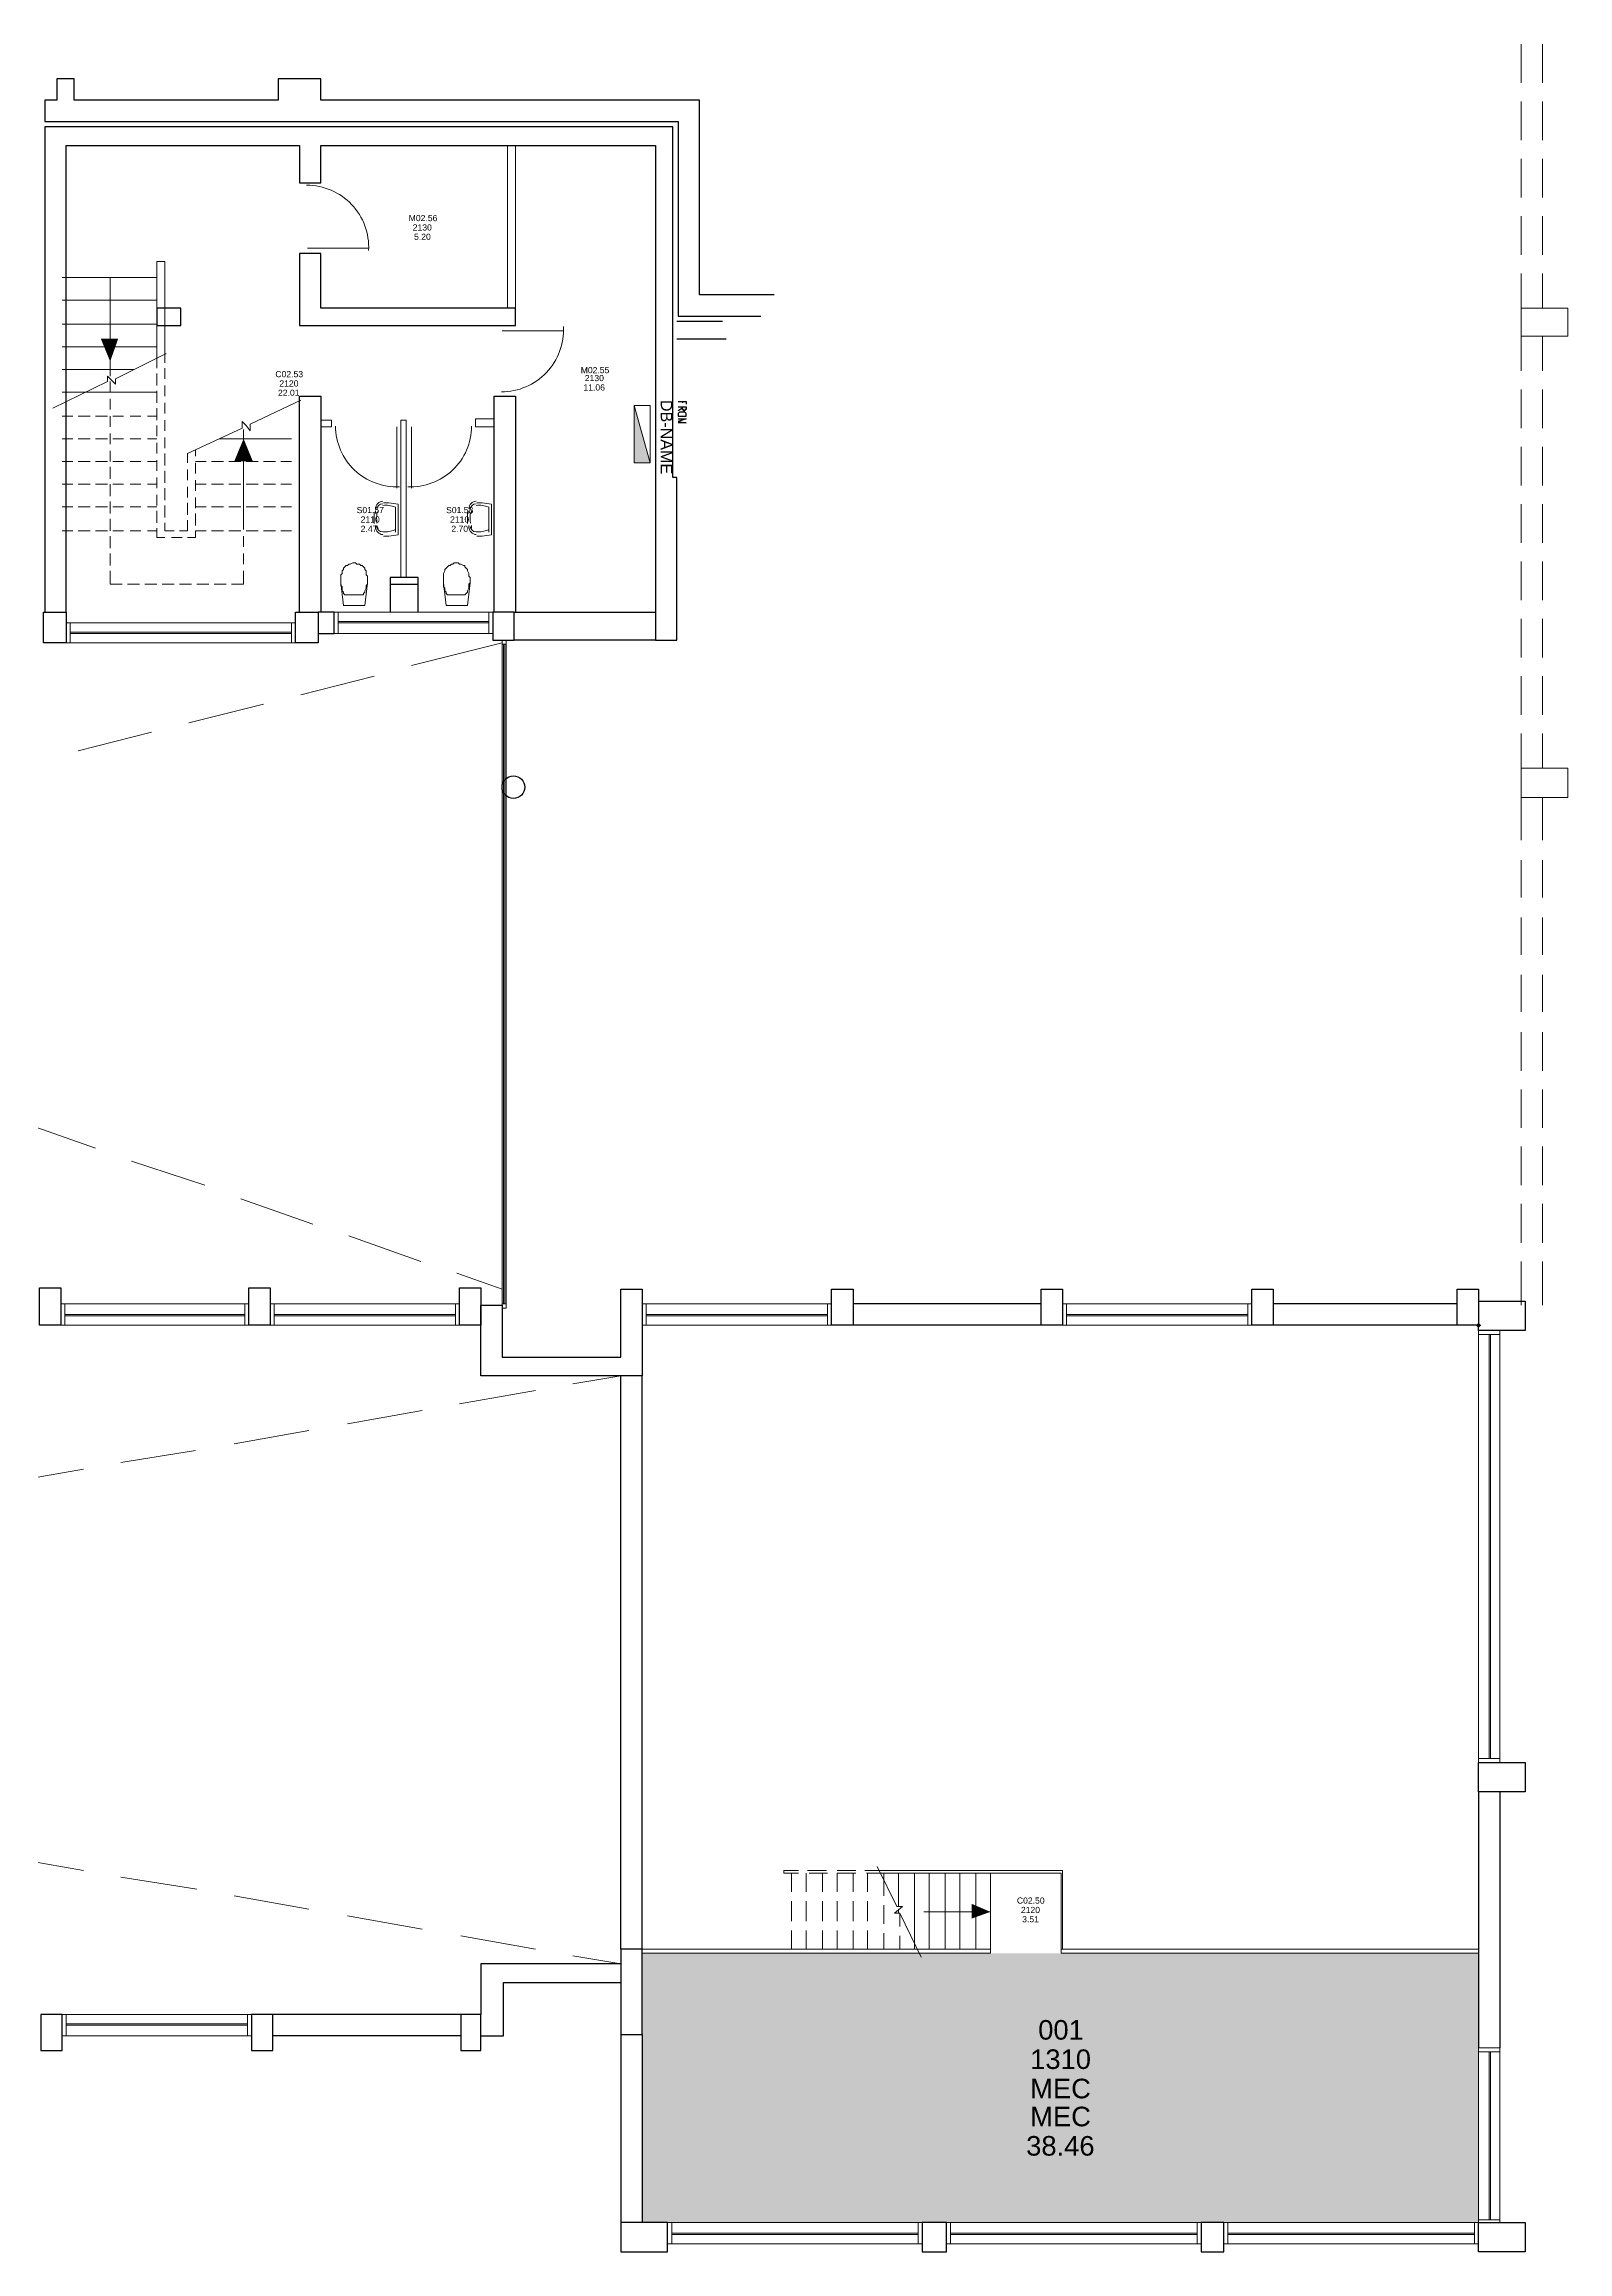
# Model space of a CAD drawing. Header units: millimetres. Extents: x 0 to 90.1, y 0 to 45.4.
# Drawn here: x 69.97 to 90.12, y -0.05 to 29.15 of the extents above; entities that cross this region are included whole.
import ezdxf

# ---------------------------------------------------------------- set-up
doc = ezdxf.new("R2010")
doc.units = ezdxf.units.MM
for name, color, linetype in [('PDF_014402$_ps_POWER', 4, 'Continuous'), ('PDF_014402$_ps_TEXTBOLD$POWER', 2, 'Continuous'), ('PDF_014402$BL', 7, 'Continuous'), ('PDF_014402$BL-ABOVE', 7, 'Continuous'), ('PDF_014402$BL-SAN', 7, 'Continuous'), ('PDF_014402$DR', 7, 'Continuous'), ('PDF_014402$PL-STAIR', 7, 'Continuous'), ('PDF_014402$WA', 7, 'Continuous'), ('PDF_014402$WA-COL', 7, 'Continuous'), ('PDF_014402$WA-EXT', 7, 'Continuous'), ('PDF_014402$WN', 7, 'Continuous'), ('PDF_Text', 7, 'Continuous')]:
    doc.layers.add(name, color=color, linetype=linetype)
doc.layers.add('PDF_014402$HL-TMP', color=7, linetype='Continuous', true_color=0x76efc1)
doc.styles.add('PDF ArialMT', font='arial.ttf')

msp = doc.modelspace()

# ---------------------------------------------------------------- hatches: boundary and pattern name
at = {"layer": 'PDF_014402$WA', "transparency": 33554559}
msp.add_hatch(color=256, dxfattribs=at).paths.add_polyline_path([(88.935, 12.243), (88.917, 12.226), (88.9, 12.208), (88.917, 12.191), (88.935, 12.173), (88.953, 12.191), (88.97, 12.208), (88.953, 12.226)])

# ---------------------------------------------------------------- linework, layer by layer
at = {"layer": 'PDF_014402$_ps_POWER', "lineweight": 0}
msp.add_lwpolyline([(77.774, 23.616), (77.985, 23.616), (77.985, 24.374), (77.774, 24.374)], close=True, dxfattribs=at)
msp.add_lwpolyline([(77.774, 24.374), (77.985, 23.616)], dxfattribs=at)
at = {"layer": 'PDF_014402$_ps_POWER', "transparency": 33554559}
msp.add_solid([(77.985, 23.616), (77.774, 23.616), (77.774, 24.374)], dxfattribs=at)
at = {"layer": 'PDF_014402$_ps_TEXTBOLD$POWER', "lineweight": 25}
for points in [[(78.356, 24.427), (78.461, 24.427), (78.461, 24.392)], [(78.356, 24.357), (78.461, 24.357), (78.461, 24.322), (78.444, 24.322), (78.444, 24.304), (78.426, 24.304), (78.426, 24.322), (78.409, 24.322), (78.409, 24.357)], [(78.409, 24.339), (78.356, 24.304)], [(78.409, 24.427), (78.409, 24.41)], [(78.356, 24.198), (78.461, 24.198), (78.356, 24.163), (78.461, 24.145), (78.356, 24.145)]]:
    msp.add_lwpolyline(points, dxfattribs=at)
msp.add_lwpolyline([(78.461, 24.269), (78.444, 24.286), (78.426, 24.286), (78.391, 24.286), (78.373, 24.286), (78.356, 24.269), (78.356, 24.251), (78.356, 24.233), (78.373, 24.233), (78.391, 24.233), (78.426, 24.233), (78.444, 24.233), (78.461, 24.233), (78.461, 24.251)], close=True, dxfattribs=at)
at = {"layer": 'PDF_014402$BL', "lineweight": 9}
for points in [[(71.461, 24.868), (71.461, 24.992), (71.461, 26.279), (71.567, 26.279), (71.567, 25.044), (71.567, 24.939)], [(71.567, 24.868), (71.567, 24.727)], [(71.461, 24.798), (71.461, 24.639)], [(71.461, 24.568), (71.461, 24.41)], [(71.567, 24.639), (71.567, 24.498)], [(71.461, 24.339), (71.461, 24.18)], [(71.567, 24.41), (71.567, 24.269)], [(70.262, 24.039), (70.262, 24.039)], [(71.461, 24.11), (71.461, 23.969)], [(71.567, 24.18), (71.567, 24.039)], [(71.567, 23.951), (71.567, 23.81)], [(71.461, 23.881), (71.461, 23.74)], [(71.461, 23.652), (71.461, 23.51)], [(71.567, 23.74), (71.567, 23.581)], [(71.867, 23.74), (71.867, 23.616)], [(71.973, 23.793), (71.973, 23.704)], [(71.461, 23.422), (71.461, 23.281)], [(71.567, 23.51), (71.567, 23.352)], [(71.867, 23.528), (71.867, 23.387)], [(71.973, 23.616), (71.973, 23.475)], [(71.973, 23.387), (71.973, 23.246)], [(71.461, 23.193), (71.461, 23.052)], [(71.567, 23.281), (71.567, 23.123)], [(71.867, 23.299), (71.867, 23.158)], [(71.867, 23.087), (71.867, 22.929)], [(71.973, 23.158), (71.973, 23.017)], [(71.461, 22.981), (71.461, 22.823)], [(71.567, 23.052), (71.567, 22.893)], [(71.567, 22.823), (71.567, 22.717), (71.691, 22.717)], [(71.867, 22.858), (71.867, 22.717), (71.761, 22.717)], [(71.973, 22.946), (71.973, 22.788)], [(71.461, 22.752), (71.461, 22.629), (71.567, 22.629)], [(71.655, 22.629), (71.796, 22.629)], [(71.973, 22.717), (71.973, 22.629), (71.867, 22.629)], [(75.905, 21.641), (73.807, 21.641)], [(73.295, 21.5), (70.262, 21.5)], [(73.807, 21.359), (75.905, 21.359)], [(70.262, 21.236), (73.295, 21.236)], [(74.829, 20.936), (76.028, 21.236)], [(76.028, 21.271), (76.028, 12.437)], [(76.081, 12.437), (76.081, 21.271)], [(73.366, 20.548), (74.336, 20.795)], [(71.885, 20.178), (72.872, 20.425)], [(70.421, 19.808), (71.391, 20.055)], [(69.698, 14.888), (70.65, 14.553)], [(71.126, 14.377), (72.096, 14.06)], [(72.572, 13.883), (73.524, 13.548)], [(74, 13.39), (74.953, 13.054)], [(75.429, 12.896), (76.028, 12.684)], [(72.678, 12.49), (70.192, 12.49)], [(75.464, 12.49), (72.96, 12.49)], [(80.383, 12.49), (77.88, 12.49)], [(85.938, 12.49), (83.434, 12.49)], [(70.192, 12.208), (72.678, 12.208)], [(72.96, 12.208), (75.464, 12.208)], [(77.88, 12.208), (80.383, 12.208)], [(83.434, 12.208), (85.938, 12.208)], [(88.935, 12.138), (88.935, 6.425)], [(89.217, 6.425), (89.217, 12.138)], [(76.963, 11.432), (77.597, 11.538)], [(75.464, 11.168), (76.469, 11.344)], [(72.484, 10.639), (73.472, 10.815)], [(73.983, 10.903), (74.97, 11.08)], [(70.985, 10.392), (71.973, 10.551)], [(69.487, 10.128), (70.492, 10.304)], [(69.487, 5.173), (70.492, 4.997)], [(79.943, 4.997), (79.749, 4.997), (79.749, 4.961), (79.943, 4.961)], [(80.066, 4.997), (80.313, 4.997)], [(80.454, 4.997), (80.701, 4.997)], [(80.824, 4.997), (81.018, 4.997), (83.434, 4.997), (83.434, 3.956)], [(70.985, 4.908), (71.99, 4.75)], [(80.084, 4.961), (80.33, 4.961)], [(80.454, 4.961), (80.701, 4.961)], [(80.842, 4.961), (81.036, 4.961), (83.416, 4.961), (83.416, 3.956)], [(81.071, 4.891), (81.071, 4.961)], [(72.484, 4.662), (73.472, 4.485)], [(73.983, 4.397), (74.97, 4.221)], [(75.482, 4.133), (76.469, 3.956)], [(76.963, 3.868), (77.597, 3.762)], [(72.713, 3.092), (70.21, 3.092)], [(70.21, 2.81), (72.713, 2.81)], [(88.935, 2.651), (88.935, 0.342), (85.567, 0.342)], [(89.217, 0.342), (89.217, 2.651)], [(81.582, 0.342), (78.215, 0.342)], [(85.268, 0.342), (81.9, 0.342)], [(78.215, 0.059), (81.582, 0.059)], [(81.9, 0.059), (85.268, 0.059)], [(85.567, 0.059), (88.935, 0.059)]]:
    msp.add_lwpolyline(points, dxfattribs=at)
at = {"layer": 'PDF_014402$BL-ABOVE', "lineweight": 9}
for points in [[(89.499, 29.153), (89.499, 28.641)], [(89.781, 28.641), (89.781, 29.153)], [(89.499, 28.395), (89.499, 27.883)], [(89.781, 27.883), (89.781, 28.395)], [(89.499, 27.636), (89.499, 27.125)], [(89.781, 27.125), (89.781, 27.636)], [(89.499, 26.878), (89.499, 26.367)], [(89.781, 26.367), (89.781, 26.878)], [(89.499, 26.12), (89.499, 25.662)], [(89.781, 25.662), (89.781, 26.12)], [(89.499, 25.291), (89.499, 24.833)], [(89.781, 25.291), (89.781, 24.833)], [(89.499, 24.586), (89.499, 24.075)], [(89.781, 24.586), (89.781, 24.075)], [(89.499, 23.828), (89.499, 23.317)], [(89.781, 23.828), (89.781, 23.317)], [(89.499, 23.07), (89.499, 22.558)], [(89.781, 23.07), (89.781, 22.558)], [(89.499, 22.311), (89.499, 21.8)], [(89.781, 22.311), (89.781, 21.8)], [(89.499, 21.553), (89.499, 21.042)], [(89.781, 21.553), (89.781, 21.042)], [(89.499, 20.795), (89.499, 20.284)], [(89.781, 20.795), (89.781, 20.284)], [(89.499, 20.037), (89.499, 19.578)], [(89.781, 20.037), (89.781, 19.578)], [(89.499, 19.191), (89.499, 18.626)], [(89.781, 19.191), (89.781, 18.626)], [(89.499, 18.362), (89.499, 17.868)], [(89.781, 18.362), (89.781, 17.868)], [(89.499, 17.604), (89.499, 17.11)], [(89.781, 17.604), (89.781, 17.11)], [(89.499, 16.845), (89.499, 16.352)], [(89.781, 16.845), (89.781, 16.352)], [(89.499, 16.087), (89.499, 15.576)], [(89.781, 16.087), (89.781, 15.576)], [(89.499, 15.329), (89.499, 14.818)], [(89.781, 15.329), (89.781, 14.818)], [(89.499, 14.571), (89.499, 14.06)], [(89.781, 14.571), (89.781, 14.06)], [(89.499, 13.813), (89.499, 13.301)], [(89.781, 13.813), (89.781, 13.301)], [(89.499, 13.054), (89.499, 12.473)], [(89.781, 13.054), (89.781, 12.473)]]:
    msp.add_lwpolyline(points, dxfattribs=at)
for points in [[(89.499, 25.662), (90.116, 25.662), (90.116, 25.291), (89.499, 25.291)], [(89.499, 19.578), (90.116, 19.578), (90.116, 19.191), (89.499, 19.191)]]:
    msp.add_lwpolyline(points, close=True, dxfattribs=at)
at = {"layer": 'PDF_014402$BL-SAN', "lineweight": 9}
for points in [[(74.447, 23.073, 0.384808), (74.368, 23.002, -0.384808)], [(75.682, 23.073, 0.384808), (75.603, 23.002, -0.384808)], [(74.371, 22.96, 0.048209), (74.371, 22.816, -0.048209)], [(75.606, 22.96, 0.048209), (75.606, 22.816, -0.048209)]]:
    msp.add_lwpolyline(points, format="xyb", close=True, dxfattribs=at)
for points in [[(74.459, 22.646), (74.529, 22.646), (74.653, 22.664), (74.653, 23.07), (74.529, 23.087), (74.459, 23.087)], [(75.693, 22.646), (75.764, 22.646), (75.887, 22.664), (75.887, 23.07), (75.764, 23.087), (75.693, 23.087)], [(74.353, 22.981), (74.353, 22.946)], [(74.353, 22.788), (74.353, 22.752)], [(74.618, 23.034), (74.618, 22.699)], [(75.587, 22.981), (75.587, 22.946)], [(75.587, 22.788), (75.587, 22.752)], [(75.852, 23.034), (75.852, 22.699)], [(73.93, 22.206), (73.93, 22.223), (73.948, 22.241), (73.965, 22.259), (73.983, 22.259), (74, 22.276), (74.018, 22.276), (74.053, 22.294), (74.071, 22.294), (74.089, 22.294), (74.106, 22.276), (74.142, 22.276), (74.159, 22.259), (74.177, 22.259), (74.194, 22.241), (74.212, 22.223), (74.212, 22.206), (74.23, 22.188), (74.23, 22.153), (74.23, 22.135), (74.247, 22.118), (74.247, 22.1), (74.247, 22.082), (74.247, 22.047), (74.247, 22.029), (74.212, 21.73), (73.93, 21.73), (73.895, 22.029), (73.895, 22.012), (73.895, 21.994), (73.912, 21.976), (73.912, 21.959), (73.912, 21.924), (73.93, 21.906), (73.93, 21.888), (73.948, 21.871), (74.194, 21.871), (74.194, 21.888), (74.212, 21.906), (74.212, 21.924), (74.23, 21.959), (74.23, 21.976), (74.23, 21.994), (74.247, 22.012), (74.247, 22.029)], [(74.071, 22.294), (74.053, 22.294), (74.018, 22.276), (74, 22.276), (73.983, 22.259), (73.965, 22.259), (73.948, 22.241), (73.93, 22.223), (73.93, 22.206), (73.912, 22.188), (73.912, 22.153), (73.895, 22.135), (73.895, 22.118), (73.895, 22.1), (73.895, 22.082), (73.895, 22.047), (73.895, 22.029)], [(75.27, 22.206), (75.288, 22.223), (75.305, 22.241), (75.323, 22.259), (75.341, 22.259), (75.358, 22.276), (75.376, 22.276), (75.393, 22.294), (75.429, 22.294), (75.446, 22.294), (75.464, 22.276), (75.482, 22.276), (75.517, 22.259), (75.535, 22.259), (75.535, 22.241), (75.552, 22.223), (75.57, 22.206), (75.57, 22.188), (75.587, 22.153), (75.587, 22.135), (75.587, 22.118), (75.605, 22.1), (75.605, 22.082), (75.605, 22.047), (75.605, 22.029), (75.57, 21.73), (75.288, 21.73), (75.252, 22.029), (75.252, 22.012), (75.252, 21.994), (75.252, 21.976), (75.27, 21.959), (75.27, 21.924), (75.288, 21.906), (75.288, 21.888), (75.305, 21.871), (75.535, 21.871), (75.552, 21.888), (75.57, 21.906), (75.57, 21.924), (75.587, 21.959), (75.587, 21.976), (75.587, 21.994), (75.587, 22.012), (75.605, 22.029)], [(75.429, 22.294), (75.393, 22.294), (75.376, 22.276), (75.358, 22.276), (75.341, 22.259), (75.323, 22.259), (75.305, 22.241), (75.288, 22.223), (75.27, 22.206), (75.27, 22.188), (75.252, 22.153), (75.252, 22.135), (75.252, 22.118), (75.252, 22.1), (75.252, 22.082), (75.252, 22.047), (75.252, 22.029)]]:
    msp.add_lwpolyline(points, dxfattribs=at)
for points in [[(74.371, 22.946), (74.388, 22.981)], [(74.388, 22.752), (74.371, 22.788)], [(75.623, 22.946), (75.623, 22.981)], [(75.623, 22.752), (75.623, 22.788)]]:
    msp.add_lwpolyline(points, close=True, dxfattribs=at)
for points in [[(74.447, 22.703, -0.384835), (74.368, 22.774, 0.384835), (74.447, 22.703, 0.129183), (74.609, 22.729)], [(75.682, 22.703, -0.384835), (75.603, 22.774, 0.384835), (75.682, 22.703, 0.129183), (75.843, 22.729)]]:
    msp.add_lwpolyline(points, format="xyb", dxfattribs=at)
for centre, radius, start, end in [((75.119, 22.888), 0.786, 174.4665, 185.5335), ((74.483, 22.736), 0.319, 66.5263, 96.1819), ((76.353, 22.888), 0.786, 174.4665, 185.5335), ((75.717, 22.736), 0.319, 66.5263, 96.1819)]:
    msp.add_arc(centre, radius, start, end, dxfattribs=at)
for points in [[(74.447, 23.108), (74.398, 23.108), (74.356, 23.064), (74.351, 23.005)], [(75.682, 23.108), (75.632, 23.108), (75.59, 23.064), (75.585, 23.005)], [(74.351, 22.77), (74.356, 22.712), (74.398, 22.667), (74.447, 22.667)], [(75.585, 22.77), (75.59, 22.712), (75.632, 22.667), (75.682, 22.667)]]:
    msp.add_open_spline(points, degree=3, dxfattribs=at)
at = {"layer": 'PDF_014402$DR', "lineweight": 0}
for points in [[(73.454, 26.455), (74.265, 26.455), (73.454, 26.455)], [(76.028, 25.362), (76.839, 25.362), (76.028, 25.362)], [(74.635, 24.092), (74.635, 23.281), (74.635, 24.092)], [(74.829, 24.092), (74.829, 23.281), (74.829, 24.092)]]:
    msp.add_lwpolyline(points, dxfattribs=at)
for centre, radius, start, end in [((73.442, 26.467), 0.82, 357.0447, 90), ((76.017, 25.374), 0.82, 270, 2.9553), ((74.626, 24.101), 0.802, 179.9997, 272.9548), ((74.82, 24.101), 0.802, 267.0452, 0.0003)]:
    msp.add_arc(centre, radius, start, end, dxfattribs=at)
at = {"layer": 'PDF_014402$HL-TMP', "transparency": 33554559}
for points in [[(88.935, 3.903), (77.88, 3.903), (77.88, 3.903)], [(88.935, 0.342), (77.88, 0.342), (77.88, 3.903)], [(77.88, 3.903), (88.935, 3.903), (88.935, 0.342)], [(88.935, 0.342), (88.935, 0.342), (77.88, 0.342)]]:
    msp.add_solid(points, dxfattribs=at)
at = {"layer": 'PDF_014402$PL-STAIR', "lineweight": 9}
for points in [[(71.461, 26.067), (70.21, 26.067)], [(70.844, 24.762), (70.844, 24.956), (70.844, 26.067)], [(71.461, 25.767), (70.21, 25.767)], [(71.461, 25.45), (70.21, 25.45)], [(71.461, 25.15), (70.21, 25.15)], [(71.585, 25.062), (70.915, 24.727), (70.915, 24.657), (70.862, 24.709), (70.809, 24.762), (70.809, 24.692), (70.086, 24.339)], [(71.162, 24.851), (70.21, 24.851)], [(71.461, 24.551), (70.527, 24.551), (70.21, 24.551)], [(70.844, 24.692), (70.844, 24.551)], [(70.844, 24.463), (70.844, 24.322)], [(73.366, 24.445), (72.696, 24.128), (72.696, 24.039), (72.643, 24.11), (72.59, 24.163), (72.59, 24.075), (71.867, 23.74)], [(70.351, 24.233), (70.21, 24.233)], [(70.58, 24.233), (70.421, 24.233)], [(70.809, 24.233), (70.65, 24.233)], [(70.844, 24.233), (70.844, 24.092)], [(70.844, 24.004), (70.844, 23.863)], [(71.021, 24.233), (70.88, 24.233)], [(71.25, 24.233), (71.109, 24.233)], [(71.461, 24.233), (71.338, 24.233)], [(72.608, 23.863), (72.608, 24.057)], [(70.351, 23.934), (70.21, 23.934)], [(70.58, 23.934), (70.421, 23.934)], [(70.809, 23.934), (70.65, 23.934)], [(70.844, 23.775), (70.844, 23.634)], [(71.021, 23.934), (70.88, 23.934)], [(71.25, 23.934), (71.109, 23.934)], [(71.461, 23.934), (71.338, 23.934)], [(72.29, 23.934), (73.242, 23.934)], [(72.608, 23.934), (72.608, 22.823)], [(72.608, 23.634), (72.608, 23.793)], [(70.351, 23.634), (70.21, 23.634)], [(70.58, 23.634), (70.421, 23.634)], [(70.809, 23.634), (70.65, 23.634)], [(70.844, 23.563), (70.844, 23.405)], [(71.021, 23.634), (70.88, 23.634)], [(71.25, 23.634), (71.109, 23.634)], [(71.461, 23.634), (71.338, 23.634)], [(71.973, 23.634), (72.114, 23.634)], [(72.184, 23.634), (72.343, 23.634)], [(72.414, 23.634), (72.572, 23.634)], [(72.608, 23.405), (72.608, 23.563)], [(72.643, 23.634), (72.801, 23.634)], [(72.872, 23.634), (73.031, 23.634)], [(73.101, 23.634), (73.242, 23.634)], [(70.351, 23.334), (70.21, 23.334)], [(70.58, 23.334), (70.421, 23.334)], [(70.809, 23.334), (70.65, 23.334)], [(70.844, 23.334), (70.844, 23.175)], [(70.844, 23.105), (70.844, 22.946)], [(71.021, 23.334), (70.88, 23.334)], [(71.25, 23.334), (71.109, 23.334)], [(71.461, 23.334), (71.338, 23.334)], [(71.973, 23.334), (72.114, 23.334)], [(72.184, 23.334), (72.343, 23.334)], [(72.414, 23.334), (72.572, 23.334)], [(72.608, 23.175), (72.608, 23.334)], [(72.608, 22.964), (72.608, 23.105)], [(72.643, 23.334), (72.801, 23.334)], [(72.872, 23.334), (73.031, 23.334)], [(73.101, 23.334), (73.242, 23.334)], [(70.351, 23.034), (70.21, 23.034)], [(70.58, 23.034), (70.421, 23.034)], [(70.809, 23.034), (70.65, 23.034)], [(70.844, 22.876), (70.844, 22.717)], [(71.021, 23.034), (70.88, 23.034)], [(71.25, 23.034), (71.109, 23.034)], [(71.461, 23.034), (71.338, 23.034)], [(71.973, 23.034), (72.114, 23.034)], [(72.184, 23.034), (72.343, 23.034)], [(72.414, 23.034), (72.572, 23.034)], [(72.608, 22.735), (72.608, 22.876)], [(72.643, 23.034), (72.801, 23.034)], [(72.872, 23.034), (73.031, 23.034)], [(73.101, 23.034), (73.242, 23.034)], [(70.351, 22.717), (70.21, 22.717)], [(70.58, 22.717), (70.421, 22.717)], [(70.809, 22.717), (70.65, 22.717)], [(70.844, 22.646), (70.844, 22.488)], [(71.021, 22.717), (70.88, 22.717)], [(71.25, 22.717), (71.109, 22.717)], [(71.461, 22.717), (71.338, 22.717)], [(71.973, 22.717), (72.114, 22.717)], [(72.184, 22.717), (72.343, 22.717)], [(72.414, 22.717), (72.572, 22.717)], [(72.608, 22.505), (72.608, 22.646)], [(72.643, 22.717), (72.801, 22.717)], [(72.872, 22.717), (73.031, 22.717)], [(73.101, 22.717), (73.242, 22.717)], [(70.844, 22.417), (70.844, 22.259)], [(72.608, 22.276), (72.608, 22.417)], [(70.844, 22.188), (70.844, 22.012), (71.003, 22.012)], [(71.074, 22.012), (71.232, 22.012)], [(71.303, 22.012), (71.461, 22.012)], [(71.532, 22.012), (71.691, 22.012)], [(71.761, 22.012), (71.92, 22.012)], [(71.99, 22.012), (72.149, 22.012)], [(72.22, 22.012), (72.378, 22.012)], [(72.449, 22.012), (72.608, 22.012), (72.608, 22.188)], [(80.983, 5.049), (81.247, 4.52), (81.318, 4.52), (81.212, 4.432), (81.283, 4.432), (81.565, 3.85)], [(79.854, 4.714), (79.854, 4.961)], [(80.048, 4.714), (80.048, 4.961)], [(80.26, 4.714), (80.26, 4.961)], [(80.454, 4.714), (80.454, 4.961)], [(80.666, 4.714), (80.666, 4.961)], [(80.859, 4.714), (80.859, 4.961)], [(81.071, 4.662), (81.071, 4.891)], [(81.265, 4.52), (81.265, 4.961)], [(81.477, 3.956), (81.477, 4.961)], [(81.671, 3.956), (81.671, 4.961)], [(81.882, 3.956), (81.882, 4.961)], [(82.076, 3.956), (82.076, 4.961)], [(82.288, 3.956), (82.288, 4.961)], [(82.482, 3.956), (82.482, 4.961)], [(79.854, 4.327), (79.854, 4.591)], [(80.048, 4.327), (80.048, 4.591)], [(80.26, 4.327), (80.26, 4.591)], [(80.454, 4.327), (80.454, 4.591)], [(80.666, 4.327), (80.666, 4.591)], [(80.859, 4.327), (80.859, 4.591)], [(81.071, 4.291), (81.071, 4.538)], [(81.265, 4.432), (81.265, 4.485)], [(81.283, 4.432), (81.283, 4.256)], [(82.482, 4.45), (81.6, 4.45)], [(79.854, 3.956), (79.854, 4.203)], [(80.048, 3.956), (80.048, 4.203)], [(80.26, 3.956), (80.26, 4.203)], [(80.454, 3.956), (80.454, 4.203)], [(80.666, 3.956), (80.666, 4.203)], [(80.859, 3.956), (80.859, 4.203)], [(81.071, 3.956), (81.071, 4.168)], [(81.283, 4.133), (81.283, 3.956)]]:
    msp.add_lwpolyline(points, dxfattribs=at)
at = {"layer": 'PDF_014402$PL-STAIR', "transparency": 33554559}
for points in [[(70.721, 25.256), (70.844, 24.956), (70.95, 25.256)], [(72.731, 23.634), (72.608, 23.934), (72.484, 23.634)], [(82.235, 4.362), (82.482, 4.45), (82.235, 4.556)]]:
    msp.add_solid(points, dxfattribs=at)
at = {"layer": 'PDF_014402$WA', "lineweight": 20}
for points in [[(76.099, 25.662), (76.099, 27.813)], [(76.205, 25.662), (76.205, 27.813)], [(73.63, 24.092), (73.771, 24.092), (73.771, 24.18), (73.63, 24.18)], [(74.759, 22.1), (74.759, 24.18), (74.688, 24.18), (74.688, 22.1)], [(75.922, 24.092), (75.676, 24.092), (75.676, 24.198), (75.922, 24.198)], [(77.88, 3.956), (82.482, 3.956), (82.482, 3.903), (77.88, 3.903)], [(88.935, 3.903), (83.416, 3.903), (83.416, 3.956), (88.935, 3.956)], [(88.935, 2.651), (89.217, 2.651)]]:
    msp.add_lwpolyline(points, dxfattribs=at)
at = {"layer": 'PDF_014402$WA-COL', "lineweight": 25}
for points in [[(71.779, 25.432), (71.779, 25.662), (71.461, 25.662), (71.461, 25.432)], [(69.963, 21.641), (70.262, 21.641), (70.262, 21.236), (69.963, 21.236)], [(73.295, 21.641), (73.595, 21.641), (73.595, 21.236), (73.295, 21.236)], [(73.807, 21.359), (73.807, 21.641), (73.595, 21.641), (73.595, 21.359)], [(76.187, 21.271), (76.187, 21.641), (75.905, 21.641), (75.905, 21.271)], [(69.91, 12.702), (70.192, 12.702), (70.192, 12.208), (69.91, 12.208)], [(72.678, 12.702), (72.96, 12.702), (72.96, 12.208), (72.678, 12.208)], [(75.464, 12.702), (75.746, 12.702), (75.746, 12.208), (75.464, 12.208)], [(80.666, 12.208), (80.383, 12.208), (80.383, 12.684), (80.666, 12.684)], [(83.434, 12.208), (83.152, 12.208), (83.152, 12.684), (83.434, 12.684)], [(86.22, 12.208), (85.938, 12.208), (85.938, 12.684), (86.22, 12.684)], [(88.935, 6.425), (89.552, 6.425), (89.552, 6.037), (88.935, 6.037)], [(77.597, 3.956), (77.597, 2.828), (77.88, 2.828), (77.88, 3.956)], [(70.21, 3.092), (69.927, 3.092), (69.927, 2.616), (70.21, 2.616)], [(72.995, 3.092), (72.713, 3.092), (72.713, 2.616), (72.995, 2.616)], [(75.746, 3.092), (75.482, 3.092), (75.482, 2.616), (75.746, 2.616)], [(77.597, 0.342), (77.597, -0.046), (78.215, -0.046), (78.215, 0.342)], [(81.9, 0.342), (81.582, 0.342), (81.582, -0.046), (81.9, -0.046)], [(85.567, 0.342), (85.268, 0.342), (85.268, -0.046), (85.567, -0.046)], [(88.935, 0.342), (89.552, 0.342), (89.552, -0.046), (88.935, -0.046)]]:
    msp.add_lwpolyline(points, close=True, dxfattribs=at)
for points in [[(74.917, 21.641), (74.917, 22.1), (74.547, 22.1), (74.547, 21.641)], [(74.547, 22.012), (74.917, 22.012)], [(88.935, 12.526), (89.552, 12.526), (89.552, 12.138), (88.935, 12.138), (88.935, 12.208), (88.653, 12.208), (88.653, 12.684), (88.935, 12.684), (88.935, 12.208)]]:
    msp.add_lwpolyline(points, dxfattribs=at)
msp.add_circle((76.175, 19.326), 0.15, dxfattribs=at)
msp.add_circle((76.175, 19.326), 0.15, dxfattribs=at)
at = {"layer": 'PDF_014402$WA-EXT', "lineweight": 25}
for points in [[(79.625, 25.838), (78.638, 25.838), (78.638, 28.412), (73.63, 28.412), (73.63, 28.694), (73.066, 28.694), (73.066, 28.412), (70.368, 28.412), (70.368, 28.694), (70.139, 28.694), (70.139, 28.412), (69.98, 28.412), (69.98, 28.13), (78.356, 28.13), (78.356, 25.556), (79.449, 25.556)], [(70.262, 21.641), (70.262, 27.813), (73.348, 27.813), (73.348, 27.319), (73.63, 27.319), (73.63, 27.813), (78.056, 27.813), (78.056, 21.271), (78.338, 21.271), (78.338, 23.422), (78.285, 23.422), (78.285, 28.06), (69.98, 28.06), (69.98, 21.641)], [(78.938, 25.485), (78.338, 25.485)], [(78.338, 25.256), (78.99, 25.256)], [(73.348, 21.641), (73.348, 24.498), (73.63, 24.498), (73.63, 21.641)], [(75.922, 21.641), (75.922, 24.498), (76.205, 24.498), (76.205, 21.641)], [(76.187, 21.641), (78.056, 21.641)], [(78.056, 21.271), (76.187, 21.271)], [(83.152, 12.49), (80.666, 12.49)], [(88.653, 12.49), (86.22, 12.49)], [(83.152, 12.208), (80.666, 12.208)], [(88.653, 12.208), (86.22, 12.208)], [(77.597, 3.956), (77.597, 11.538)], [(77.88, 3.956), (77.88, 11.538)], [(88.935, 6.037), (88.935, 2.651)], [(89.217, 6.037), (89.217, 2.651)], [(77.597, 3.762), (75.746, 3.762), (75.746, 3.092)], [(75.746, 2.81), (76.046, 2.81), (76.046, 3.515), (77.597, 3.515)], [(75.482, 3.092), (72.995, 3.092)], [(75.482, 2.81), (72.995, 2.81)], [(77.597, 2.828), (77.597, 0.342)], [(77.88, 2.828), (77.88, 0.342)]]:
    msp.add_lwpolyline(points, dxfattribs=at)
for points in [[(73.348, 26.385), (73.348, 25.432), (76.205, 25.432), (76.205, 25.662), (73.63, 25.662), (73.63, 26.385)], [(75.746, 11.538), (75.746, 12.473), (76.028, 12.473), (76.028, 11.785), (77.597, 11.785), (77.597, 12.684), (77.88, 12.684), (77.88, 11.538)]]:
    msp.add_lwpolyline(points, close=True, dxfattribs=at)
at = {"layer": 'PDF_014402$WN', "lineweight": 0}
for points in [[(73.807, 21.641), (73.807, 21.359)], [(73.859, 21.641), (73.859, 21.359)], [(75.852, 21.359), (75.852, 21.641)], [(75.905, 21.359), (75.905, 21.641)], [(70.262, 21.5), (70.262, 21.236)], [(70.315, 21.5), (70.315, 21.236)], [(70.315, 21.377), (73.242, 21.377)], [(70.315, 21.359), (73.242, 21.359)], [(73.242, 21.236), (73.242, 21.5)], [(73.295, 21.236), (73.295, 21.5)], [(73.859, 21.518), (75.852, 21.518)], [(73.859, 21.5), (75.852, 21.5)], [(76.081, 21.271), (76.028, 21.271)], [(76.081, 21.218), (76.028, 21.218)], [(76.046, 12.49), (76.046, 21.218)], [(76.063, 12.49), (76.063, 21.218)], [(70.192, 12.49), (70.192, 12.208)], [(70.245, 12.49), (70.245, 12.208)], [(70.245, 12.349), (72.625, 12.349)], [(70.245, 12.332), (72.625, 12.332)], [(72.625, 12.208), (72.625, 12.49)], [(72.678, 12.208), (72.678, 12.49)], [(72.96, 12.49), (72.96, 12.208)], [(73.013, 12.49), (73.013, 12.208)], [(73.013, 12.349), (75.411, 12.349)], [(73.013, 12.332), (75.411, 12.332)], [(75.411, 12.208), (75.411, 12.49)], [(75.464, 12.208), (75.464, 12.49)], [(76.028, 12.49), (76.081, 12.49)], [(76.028, 12.437), (76.081, 12.437)], [(77.88, 12.49), (77.88, 12.208)], [(77.932, 12.49), (77.932, 12.208)], [(77.932, 12.349), (80.33, 12.349)], [(77.932, 12.332), (80.33, 12.332)], [(80.33, 12.208), (80.33, 12.49)], [(80.383, 12.208), (80.383, 12.49)], [(83.434, 12.49), (83.434, 12.208)], [(83.487, 12.49), (83.487, 12.208)], [(83.487, 12.349), (85.885, 12.349)], [(83.487, 12.332), (85.885, 12.332)], [(85.885, 12.208), (85.885, 12.49)], [(85.938, 12.208), (85.938, 12.49)], [(89.217, 12.138), (88.935, 12.138)], [(89.217, 12.085), (88.935, 12.085)], [(89.076, 12.085), (89.076, 6.478)], [(89.094, 12.085), (89.094, 6.478)], [(88.935, 6.478), (89.217, 6.478)], [(88.935, 6.425), (89.217, 6.425)], [(70.21, 3.092), (70.21, 2.81)], [(70.262, 3.092), (70.262, 2.81)], [(70.262, 2.969), (72.66, 2.969)], [(70.262, 2.951), (72.66, 2.951)], [(72.66, 2.81), (72.66, 3.092)], [(72.713, 2.81), (72.713, 3.092)], [(89.217, 2.651), (88.935, 2.651)], [(89.217, 2.599), (88.935, 2.599)], [(89.076, 2.599), (89.076, 0.377)], [(89.094, 2.599), (89.094, 0.377)], [(78.215, 0.342), (78.215, 0.059)], [(78.268, 0.342), (78.268, 0.059)], [(81.529, 0.059), (81.529, 0.342)], [(81.582, 0.059), (81.582, 0.342)], [(81.9, 0.342), (81.9, 0.059)], [(81.953, 0.342), (81.953, 0.059)], [(85.215, 0.059), (85.215, 0.342)], [(85.268, 0.059), (85.268, 0.342)], [(85.567, 0.342), (85.567, 0.059)], [(85.62, 0.342), (85.62, 0.059)], [(88.882, 0.059), (88.882, 0.342)], [(88.935, 0.377), (89.217, 0.377)], [(88.935, 0.059), (88.935, 0.342), (89.217, 0.342)], [(78.268, 0.201), (81.529, 0.201)], [(78.268, 0.183), (81.529, 0.183)], [(81.953, 0.201), (85.215, 0.201)], [(81.953, 0.183), (85.215, 0.183)], [(85.62, 0.201), (88.882, 0.201)], [(85.62, 0.183), (88.882, 0.183)]]:
    msp.add_lwpolyline(points, dxfattribs=at)

# ---------------------------------------------------------------- texts
at = {"layer": 'PDF_Text', "attachment_point": 4, "style": 'PDF ArialMT'}
for s, insert, char_height in [('M02.56', (74.791, 26.852), 0.0815), ('2130', (74.844, 26.728), 0.0815), ('5.20', (74.862, 26.605), 0.0815), ('C02.53', (73.028, 24.788), 0.0815), ('M02.55', (77.066, 24.841), 0.081), ('22.01', (73.063, 24.542), 0.0815), ('2120', (73.081, 24.665), 0.0815), ('11.06', (77.101, 24.612), 0.0815), ('2130', (77.119, 24.736), 0.0815), ('S01.57', (74.103, 22.99), 0.0815), ('2110', (74.156, 22.866), 0.0815), ('2.47', (74.156, 22.743), 0.0815), ('S01.58', (75.285, 22.99), 0.0815), ('2110', (75.338, 22.866), 0.0815), ('2.70', (75.355, 22.743), 0.0815), ('C02.50', (82.832, 4.599), 0.0815), ('2120', (82.885, 4.475), 0.0815), ('3.51', (82.902, 4.352), 0.0815), ('001', (83.114, 2.888), 0.2587), ('1310', (83.008, 2.5), 0.2587), ('MEC', (83.008, 2.112), 0.2587), ('MEC', (83.008, 1.742), 0.2587), ('38.46', (82.955, 1.354), 0.2587)]:
    msp.add_mtext(s, dxfattribs=dict(at, insert=insert, char_height=char_height))
at = {"layer": 'PDF_Text', "color": 2, "insert": (78.2, 24.448), "char_height": 0.1527, "attachment_point": 4, "rotation": 270, "style": 'PDF ArialMT'}
msp.add_mtext('DB-NAME', dxfattribs=at)

doc.saveas('drawing.dxf')
